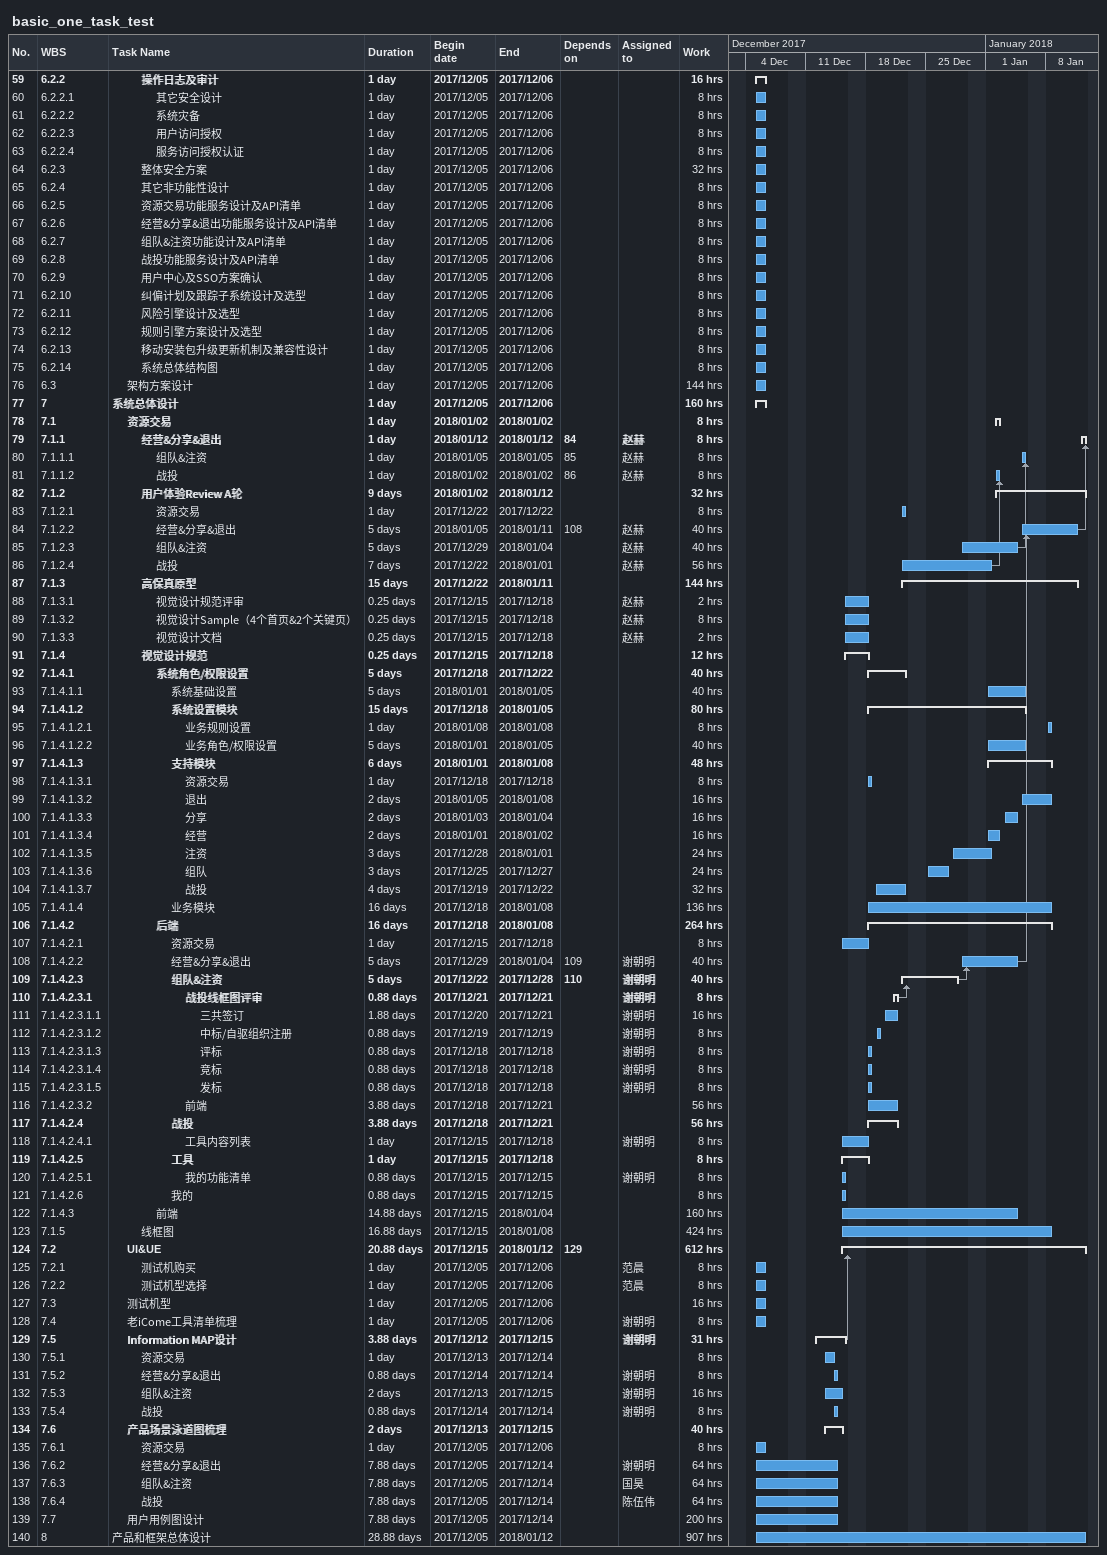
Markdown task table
basic_one_task_test

| ID | WBS | Task | Duration | Start | Finish | Predecessors | Resources | Work (h) |
|---|---|---|---|---|---|---|---|---|
| 59 | 6.2.2 | **操作日志及审计** | 1d | 2017-12-05 | 2017-12-06 |  |  | 16 |
| 60 | 6.2.2.1 | 其它安全设计 | 1d | 2017-12-05 | 2017-12-06 |  |  | 8 |
| 61 | 6.2.2.2 | 系统灾备 | 1d | 2017-12-05 | 2017-12-06 |  |  | 8 |
| 62 | 6.2.2.3 | 用户访问授权 | 1d | 2017-12-05 | 2017-12-06 |  |  | 8 |
| 63 | 6.2.2.4 | 服务访问授权认证 | 1d | 2017-12-05 | 2017-12-06 |  |  | 8 |
| 64 | 6.2.3 | 整体安全方案 | 1d | 2017-12-05 | 2017-12-06 |  |  | 32 |
| 65 | 6.2.4 | 其它非功能性设计 | 1d | 2017-12-05 | 2017-12-06 |  |  | 8 |
| 66 | 6.2.5 | 资源交易功能服务设计及API清单 | 1d | 2017-12-05 | 2017-12-06 |  |  | 8 |
| 67 | 6.2.6 | 经营&分享&退出功能服务设计及API清单 | 1d | 2017-12-05 | 2017-12-06 |  |  | 8 |
| 68 | 6.2.7 | 组队&注资功能设计及API清单 | 1d | 2017-12-05 | 2017-12-06 |  |  | 8 |
| 69 | 6.2.8 | 战投功能服务设计及API清单 | 1d | 2017-12-05 | 2017-12-06 |  |  | 8 |
| 70 | 6.2.9 | 用户中心及SSO方案确认 | 1d | 2017-12-05 | 2017-12-06 |  |  | 8 |
| 71 | 6.2.10 | 纠偏计划及跟踪子系统设计及选型 | 1d | 2017-12-05 | 2017-12-06 |  |  | 8 |
| 72 | 6.2.11 | 风险引擎设计及选型 | 1d | 2017-12-05 | 2017-12-06 |  |  | 8 |
| 73 | 6.2.12 | 规则引擎方案设计及选型 | 1d | 2017-12-05 | 2017-12-06 |  |  | 8 |
| 74 | 6.2.13 | 移动安装包升级更新机制及兼容性设计 | 1d | 2017-12-05 | 2017-12-06 |  |  | 8 |
| 75 | 6.2.14 | 系统总体结构图 | 1d | 2017-12-05 | 2017-12-06 |  |  | 8 |
| 76 | 6.3 | 架构方案设计 | 1d | 2017-12-05 | 2017-12-06 |  |  | 144 |
| 77 | 7 | **系统总体设计** | 1d | 2017-12-05 | 2017-12-06 |  |  | 160 |
| 78 | 7.1 | **资源交易** | 1d | 2018-01-02 | 2018-01-02 |  |  | 8 |
| 79 | 7.1.1 | **经营&分享&退出** | 1d | 2018-01-12 | 2018-01-12 | 84 | 赵赫 | 8 |
| 80 | 7.1.1.1 | 组队&注资 | 1d | 2018-01-05 | 2018-01-05 | 85 | 赵赫 | 8 |
| 81 | 7.1.1.2 | 战投 | 1d | 2018-01-02 | 2018-01-02 | 86 | 赵赫 | 8 |
| 82 | 7.1.2 | **用户体验Review A轮** | 9d | 2018-01-02 | 2018-01-12 |  |  | 32 |
| 83 | 7.1.2.1 | 资源交易 | 1d | 2017-12-22 | 2017-12-22 |  |  | 8 |
| 84 | 7.1.2.2 | 经营&分享&退出 | 5d | 2018-01-05 | 2018-01-11 | 108 | 赵赫 | 40 |
| 85 | 7.1.2.3 | 组队&注资 | 5d | 2017-12-29 | 2018-01-04 |  | 赵赫 | 40 |
| 86 | 7.1.2.4 | 战投 | 7d | 2017-12-22 | 2018-01-01 |  | 赵赫 | 56 |
| 87 | 7.1.3 | **高保真原型** | 15d | 2017-12-22 | 2018-01-11 |  |  | 144 |
| 88 | 7.1.3.1 | 视觉设计规范评审 | 0.25d | 2017-12-15 | 2017-12-18 |  | 赵赫 | 2 |
| 89 | 7.1.3.2 | 视觉设计Sample（4个首页&2个关键页） | 0.25d | 2017-12-15 | 2017-12-18 |  | 赵赫 | 8 |
| 90 | 7.1.3.3 | 视觉设计文档 | 0.25d | 2017-12-15 | 2017-12-18 |  | 赵赫 | 2 |
| 91 | 7.1.4 | **视觉设计规范** | 0.25d | 2017-12-15 | 2017-12-18 |  |  | 12 |
| 92 | 7.1.4.1 | **系统角色/权限设置** | 5d | 2017-12-18 | 2017-12-22 |  |  | 40 |
| 93 | 7.1.4.1.1 | 系统基础设置 | 5d | 2018-01-01 | 2018-01-05 |  |  | 40 |
| 94 | 7.1.4.1.2 | **系统设置模块** | 15d | 2017-12-18 | 2018-01-05 |  |  | 80 |
| 95 | 7.1.4.1.2.1 | 业务规则设置 | 1d | 2018-01-08 | 2018-01-08 |  |  | 8 |
| 96 | 7.1.4.1.2.2 | 业务角色/权限设置 | 5d | 2018-01-01 | 2018-01-05 |  |  | 40 |
| 97 | 7.1.4.1.3 | **支持模块** | 6d | 2018-01-01 | 2018-01-08 |  |  | 48 |
| 98 | 7.1.4.1.3.1 | 资源交易 | 1d | 2017-12-18 | 2017-12-18 |  |  | 8 |
| 99 | 7.1.4.1.3.2 | 退出 | 2d | 2018-01-05 | 2018-01-08 |  |  | 16 |
| 100 | 7.1.4.1.3.3 | 分享 | 2d | 2018-01-03 | 2018-01-04 |  |  | 16 |
| 101 | 7.1.4.1.3.4 | 经营 | 2d | 2018-01-01 | 2018-01-02 |  |  | 16 |
| 102 | 7.1.4.1.3.5 | 注资 | 3d | 2017-12-28 | 2018-01-01 |  |  | 24 |
| 103 | 7.1.4.1.3.6 | 组队 | 3d | 2017-12-25 | 2017-12-27 |  |  | 24 |
| 104 | 7.1.4.1.3.7 | 战投 | 4d | 2017-12-19 | 2017-12-22 |  |  | 32 |
| 105 | 7.1.4.1.4 | 业务模块 | 16d | 2017-12-18 | 2018-01-08 |  |  | 136 |
| 106 | 7.1.4.2 | **后端** | 16d | 2017-12-18 | 2018-01-08 |  |  | 264 |
| 107 | 7.1.4.2.1 | 资源交易 | 1d | 2017-12-15 | 2017-12-18 |  |  | 8 |
| 108 | 7.1.4.2.2 | 经营&分享&退出 | 5d | 2017-12-29 | 2018-01-04 | 109 | 谢朝明 | 40 |
| 109 | 7.1.4.2.3 | **组队&注资** | 5d | 2017-12-22 | 2017-12-28 | 110 | 谢朝明 | 40 |
| 110 | 7.1.4.2.3.1 | **战投线框图评审** | 0.88d | 2017-12-21 | 2017-12-21 |  | 谢朝明 | 8 |
| 111 | 7.1.4.2.3.1.1 | 三共签订 | 1.88d | 2017-12-20 | 2017-12-21 |  | 谢朝明 | 16 |
| 112 | 7.1.4.2.3.1.2 | 中标/自驱组织注册 | 0.88d | 2017-12-19 | 2017-12-19 |  | 谢朝明 | 8 |
| 113 | 7.1.4.2.3.1.3 | 评标 | 0.88d | 2017-12-18 | 2017-12-18 |  | 谢朝明 | 8 |
| 114 | 7.1.4.2.3.1.4 | 竞标 | 0.88d | 2017-12-18 | 2017-12-18 |  | 谢朝明 | 8 |
| 115 | 7.1.4.2.3.1.5 | 发标 | 0.88d | 2017-12-18 | 2017-12-18 |  | 谢朝明 | 8 |
| 116 | 7.1.4.2.3.2 | 前端 | 3.88d | 2017-12-18 | 2017-12-21 |  |  | 56 |
| 117 | 7.1.4.2.4 | **战投** | 3.88d | 2017-12-18 | 2017-12-21 |  |  | 56 |
| 118 | 7.1.4.2.4.1 | 工具内容列表 | 1d | 2017-12-15 | 2017-12-18 |  | 谢朝明 | 8 |
| 119 | 7.1.4.2.5 | **工具** | 1d | 2017-12-15 | 2017-12-18 |  |  | 8 |
| 120 | 7.1.4.2.5.1 | 我的功能清单 | 0.88d | 2017-12-15 | 2017-12-15 |  | 谢朝明 | 8 |
| 121 | 7.1.4.2.6 | 我的 | 0.88d | 2017-12-15 | 2017-12-15 |  |  | 8 |
| 122 | 7.1.4.3 | 前端 | 14.88d | 2017-12-15 | 2018-01-04 |  |  | 160 |
| 123 | 7.1.5 | 线框图 | 16.88d | 2017-12-15 | 2018-01-08 |  |  | 424 |
| 124 | 7.2 | **UI&UE** | 20.88d | 2017-12-15 | 2018-01-12 | 129 |  | 612 |
| 125 | 7.2.1 | 测试机购买 | 1d | 2017-12-05 | 2017-12-06 |  | 范晨 | 8 |
| 126 | 7.2.2 | 测试机型选择 | 1d | 2017-12-05 | 2017-12-06 |  | 范晨 | 8 |
| 127 | 7.3 | 测试机型 | 1d | 2017-12-05 | 2017-12-06 |  |  | 16 |
| 128 | 7.4 | 老iCome工具清单梳理 | 1d | 2017-12-05 | 2017-12-06 |  | 谢朝明 | 8 |
| 129 | 7.5 | **Information MAP设计** | 3.88d | 2017-12-12 | 2017-12-15 |  | 谢朝明 | 31 |
| 130 | 7.5.1 | 资源交易 | 1d | 2017-12-13 | 2017-12-14 |  |  | 8 |
| 131 | 7.5.2 | 经营&分享&退出 | 0.88d | 2017-12-14 | 2017-12-14 |  | 谢朝明 | 8 |
| 132 | 7.5.3 | 组队&注资 | 2d | 2017-12-13 | 2017-12-15 |  | 谢朝明 | 16 |
| 133 | 7.5.4 | 战投 | 0.88d | 2017-12-14 | 2017-12-14 |  | 谢朝明 | 8 |
| 134 | 7.6 | **产品场景泳道图梳理** | 2d | 2017-12-13 | 2017-12-15 |  |  | 40 |
| 135 | 7.6.1 | 资源交易 | 1d | 2017-12-05 | 2017-12-06 |  |  | 8 |
| 136 | 7.6.2 | 经营&分享&退出 | 7.88d | 2017-12-05 | 2017-12-14 |  | 谢朝明 | 64 |
| 137 | 7.6.3 | 组队&注资 | 7.88d | 2017-12-05 | 2017-12-14 |  | 国昊 | 64 |
| 138 | 7.6.4 | 战投 | 7.88d | 2017-12-05 | 2017-12-14 |  | 陈伍伟 | 64 |
| 139 | 7.7 | 用户用例图设计 | 7.88d | 2017-12-05 | 2017-12-14 |  |  | 200 |
| 140 | 8 | 产品和框架总体设计 | 28.88d | 2017-12-05 | 2018-01-12 |  |  | 907 |
